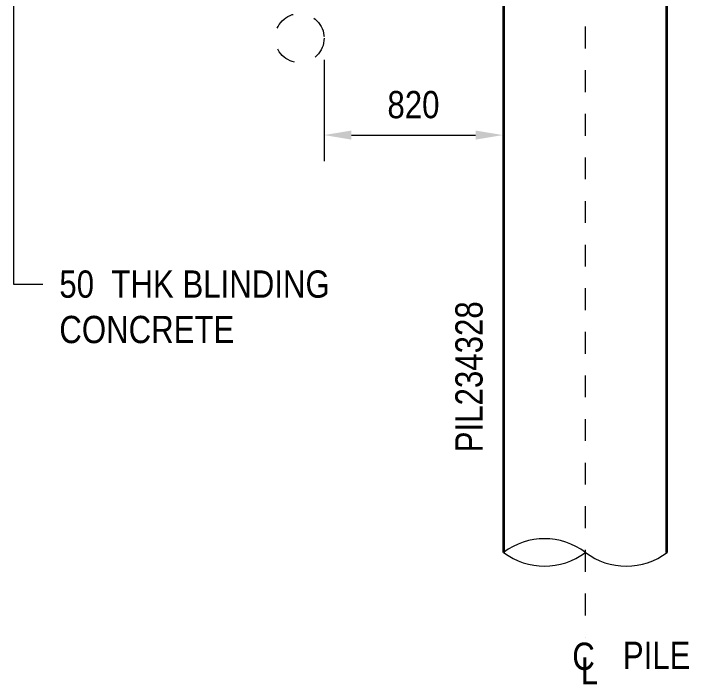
# Model space of a CAD drawing. Header units: metres. Extents: x -1691 to -1609, y 3 to 593.
# Drawn here: x -1625.927 to -1622.82, y 13.386 to 16.464 of the extents above; entities that cross this region are included whole.
import ezdxf

# ---------------------------------------------------------------- set-up
doc = ezdxf.new("R2010")
doc.units = ezdxf.units.M
doc.linetypes.add('JacobsCenter', pattern=[0.015, 0.009, -0.0015, 0.003, -0.0015])
doc.linetypes.add('JacobsDash', pattern=[0.0045, 0.003, -0.0015])
doc.layers.get('Defpoints').update_dxf_attribs({"color": 41})
for name, color, linetype, lineweight in [('D-BDGE', 7, 'Continuous', 13), ('D-BDGE-FNDN-LINES-18-HID', 7, 'JacobsDash', 18), ('D-BDGE-FNDN-PILE-CONC', 7, 'Continuous', 50), ('D-BDGE-LINE', 7, 'Continuous', 9), ('D-ENHA-GEN-LINE', 7, 'Continuous', 9), ('D-ENHA-TEXT', 7, 'Continuous', 9), ('D-ENHA-TEXT-DIMS', 7, 'Continuous', 9), ('D-ENHA-TEXT-TAG', 7, 'Continuous', 18)]:
    doc.layers.add(name, color=color, linetype=linetype, lineweight=lineweight)
doc.styles.add('Arial Narrow_1', font='ARIALN.TTF', dxfattribs={"height": 0.125})
doc.dimstyles.new('Dimension_Standard_O__mm_', dxfattribs={"dimscale": 0.3048, "dimtxt": 0.127929, "dimasz": 0.410105, "dimexe": 0.393701, "dimexo": 0.246063, "dimgap": 0.246063, "dimtad": 1, "dimdec": 0, "dimlfac": 1000, "dimzin": 0, "dimdsep": 46, "dimtxsty": 'Arial Narrow_1', "dimsah": 1, "dimcen": 0.09, "dimaunit": 1, "dimadec": 4, "dimazin": 0, "dimtfac": 1, "dimtdec": 4, "dimtix": 1, "dimtmove": 0, "dimatfit": 3, "dimfxl": 1, "dimtvp": 1, "dimtfill": 1, "dimtolj": 1, "dimtzin": 0, "dimlwd": 18, "dimlwe": 18, "dimarcsym": 2})

# ---------------------------------------------------------------- blocks, each defined once
blk = doc.blocks.new('01_SFO_FRP_Pile_CastInPlace_CS - CAST-IN-PLACE PILE - 0750-V6-DRG-2871072 - ABUTMENT B CONCRETE ELEVATION')
at = {"layer": 'D-BDGE-FNDN-LINES-18-HID', "lineweight": 35}
for p, q in [((-1665.4537, 17.9381), (-1665.4537, 17.8923)), ((-1665.4537, 17.9381), (-1665.0787, 17.9381)), ((-1665.4537, 17.9381), (-1665.0787, 17.9381)), ((-1665.0787, 17.9381), (-1664.7037, 17.9381)), ((-1665.0787, 17.9381), (-1664.7037, 17.9381)), ((-1664.7037, 17.8848), (-1664.7037, 17.9381))]:
    blk.add_line(p, q, dxfattribs=at)
at = {"layer": 'D-BDGE-FNDN-PILE-CONC', "lineweight": 35}
for p, q in [((-1665.4537, 17.8923), (-1665.4537, 13.9919)), ((-1664.7037, 13.9913), (-1664.7037, 17.8848))]:
    blk.add_line(p, q, dxfattribs=at)
blk = doc.blocks.new('CS_DET_Pile-Column_BreakLine - CS_Tubular BreakLine-5488458-DRG-2871072 - ABUTMENT B CONCRETE ELEVATION')
at = {"layer": 'D-BDGE-LINE', "lineweight": 18}
for centre, start, end in [((-1683.2457, 13.7433), 52.9573, 127.0427), ((-1683.2457, 14.2405), 232.9573, 307.0427), ((-1682.8704, 14.2405), 232.9573, 307.0427)]:
    blk.add_arc(centre, 0.3115, start, end, dxfattribs=at)
blk = doc.blocks.new('CS_Annot_Centreline Symbol1 - CS_Annot_Centreline Symbol 2-5308920-DRG-2871072 - ABUTMENT B CONCRETE ELEVATION')
at = {"layer": 'D-ENHA-GEN-LINE', "char_height": 0.125, "attachment_point": 1, "style": 'Arial Narrow_1'}
for s, insert, width in [('C  ', (-1688.4584, 13.5781), 0.220464), ('L', (-1688.4194, 13.5114), 0.096202)]:
    blk.add_mtext(s, dxfattribs=dict(at, insert=insert, width=width))
blk = doc.blocks.new('DIMBLOCK10-DRG-2871072 - ABUTMENT B CONCRETE ELEVATION')
at = {"layer": 'D-ENHA-TEXT-DIMS', "color": 0, "lineweight": 18, "transparency": 16777216}
for p, q in [((-1624.5013, 16.251), (-1624.5013, 15.7862)), ((-1623.6813, 16.251), (-1623.6813, 15.7862)), ((-1624.3763, 15.9062), (-1623.8063, 15.9062))]:
    blk.add_line(p, q, dxfattribs=at)
at = {"layer": 'D-ENHA-TEXT-DIMS', "color": 0, "transparency": 16777216}
for points in [[(-1624.3763, 15.927), (-1624.3763, 15.8853), (-1624.5013, 15.9062)], [(-1623.8063, 15.927), (-1623.8063, 15.8853), (-1623.6813, 15.9062)]]:
    blk.add_solid(points, dxfattribs=at)
at = {"layer": 'Defpoints', "color": 0, "transparency": 16777216}
for p in [(-1624.5013, 16.326), (-1623.6813, 16.326), (-1623.6813, 15.9062)]:
    blk.add_point(p, dxfattribs=at)
at = {"layer": 'D-ENHA-TEXT-DIMS', "color": 0, "lineweight": 18, "transparency": 16777216, "insert": (-1624.0913, 16.045), "char_height": 0.125, "width": 0.285099, "attachment_point": 5, "style": 'Arial Narrow_1', "bg_fill": 3, "box_fill_scale": 1.1, "bg_fill_color": 256, "bg_fill_true_color": 13158600, "bg_fill_transparency": 0}
blk.add_mtext('\\A1;820', dxfattribs=at)

msp = doc.modelspace()

# ---------------------------------------------------------------- linework, layer by layer
at = {"layer": 'D-BDGE', "linetype": 'JacobsCenter', "lineweight": 18}
msp.add_line((-1623.3028, 18.4034), (-1623.3028, 13.6034), dxfattribs=at)
at = {"layer": 'D-BDGE', "color": 143, "linetype": 'JacobsDash', "lineweight": 18, "true_color": 0x78aac8}
msp.add_circle((-1624.6138, 16.351), 0.1125, dxfattribs=at)
at = {"layer": 'D-ENHA-TEXT'}
for p, q in [((-1625.9267, 17.8184), (-1625.9267, 15.2227)), ((-1625.9267, 15.2227), (-1625.7915, 15.2227))]:
    msp.add_line(p, q, dxfattribs=at)

# ---------------------------------------------------------------- block references
at = {"layer": 'D-BDGE-FNDN-LINES-18-HID', "lineweight": 35}
msp.add_blockref('01_SFO_FRP_Pile_CastInPlace_CS - CAST-IN-PLACE PILE - 0750-V6-DRG-2871072 - ABUTMENT B CONCRETE ELEVATION', (41.7759, 0), dxfattribs=at)
at = {"layer": 'D-BDGE-LINE'}
msp.add_blockref('CS_DET_Pile-Column_BreakLine - CS_Tubular BreakLine-5488458-DRG-2871072 - ABUTMENT B CONCRETE ELEVATION', (59.7559, 0), dxfattribs=at)
at = {"layer": 'D-ENHA-GEN-LINE'}
msp.add_blockref('CS_Annot_Centreline Symbol1 - CS_Annot_Centreline Symbol 2-5308920-DRG-2871072 - ABUTMENT B CONCRETE ELEVATION', (65.0961, 0), dxfattribs=at)

# ---------------------------------------------------------------- texts
at = {"layer": 'D-ENHA-GEN-LINE', "insert": (-1623.1305, 13.5827), "char_height": 0.125, "attachment_point": 1, "style": 'Arial Narrow_1', "bg_fill": 3, "box_fill_scale": 1, "bg_fill_color": 256, "bg_fill_true_color": 13158600, "bg_fill_transparency": 0}
msp.add_mtext('PILE', dxfattribs=at)
at = {"layer": 'D-ENHA-TEXT', "char_height": 0.125, "attachment_point": 1, "style": 'Arial Narrow_1', "bg_fill": 3, "box_fill_scale": 1, "bg_fill_color": 256, "bg_fill_transparency": 0}
for s, insert in [('50  THK BLINDING ', (-1625.7165, 15.2852)), ('CONCRETE', (-1625.7165, 15.0769))]:
    msp.add_mtext(s, dxfattribs=dict(at, insert=insert))
at = {"layer": 'D-ENHA-TEXT-TAG', "lineweight": 9, "insert": (-1623.8991, 14.4511), "char_height": 0.125, "attachment_point": 1, "rotation": 90, "style": 'Arial Narrow_1', "bg_fill": 3, "box_fill_scale": 1, "bg_fill_color": 256, "bg_fill_true_color": 13158600, "bg_fill_transparency": 0}
msp.add_mtext('PIL234328', dxfattribs=at)

# ---------------------------------------------------------------- next in the draw order: dimensions: what is measured, and where the dimension line sits
at = {"layer": 'D-ENHA-TEXT-DIMS', "lineweight": 18}
dim = msp.add_linear_dim(base=(-1623.6813, 15.9062), p1=(-1624.5013, 16.326), p2=(-1623.6813, 16.326), dimstyle='Dimension_Standard_O__mm_', override={"dimpost": '<>', "dimfxl": 0.82}, dxfattribs=at)
dim.commit()
dim.dimension.update_dxf_attribs({"geometry": 'DIMBLOCK10-DRG-2871072 - ABUTMENT B CONCRETE ELEVATION', "text_midpoint": (-1624.0913, 16.045)})

doc.saveas('drawing.dxf')
